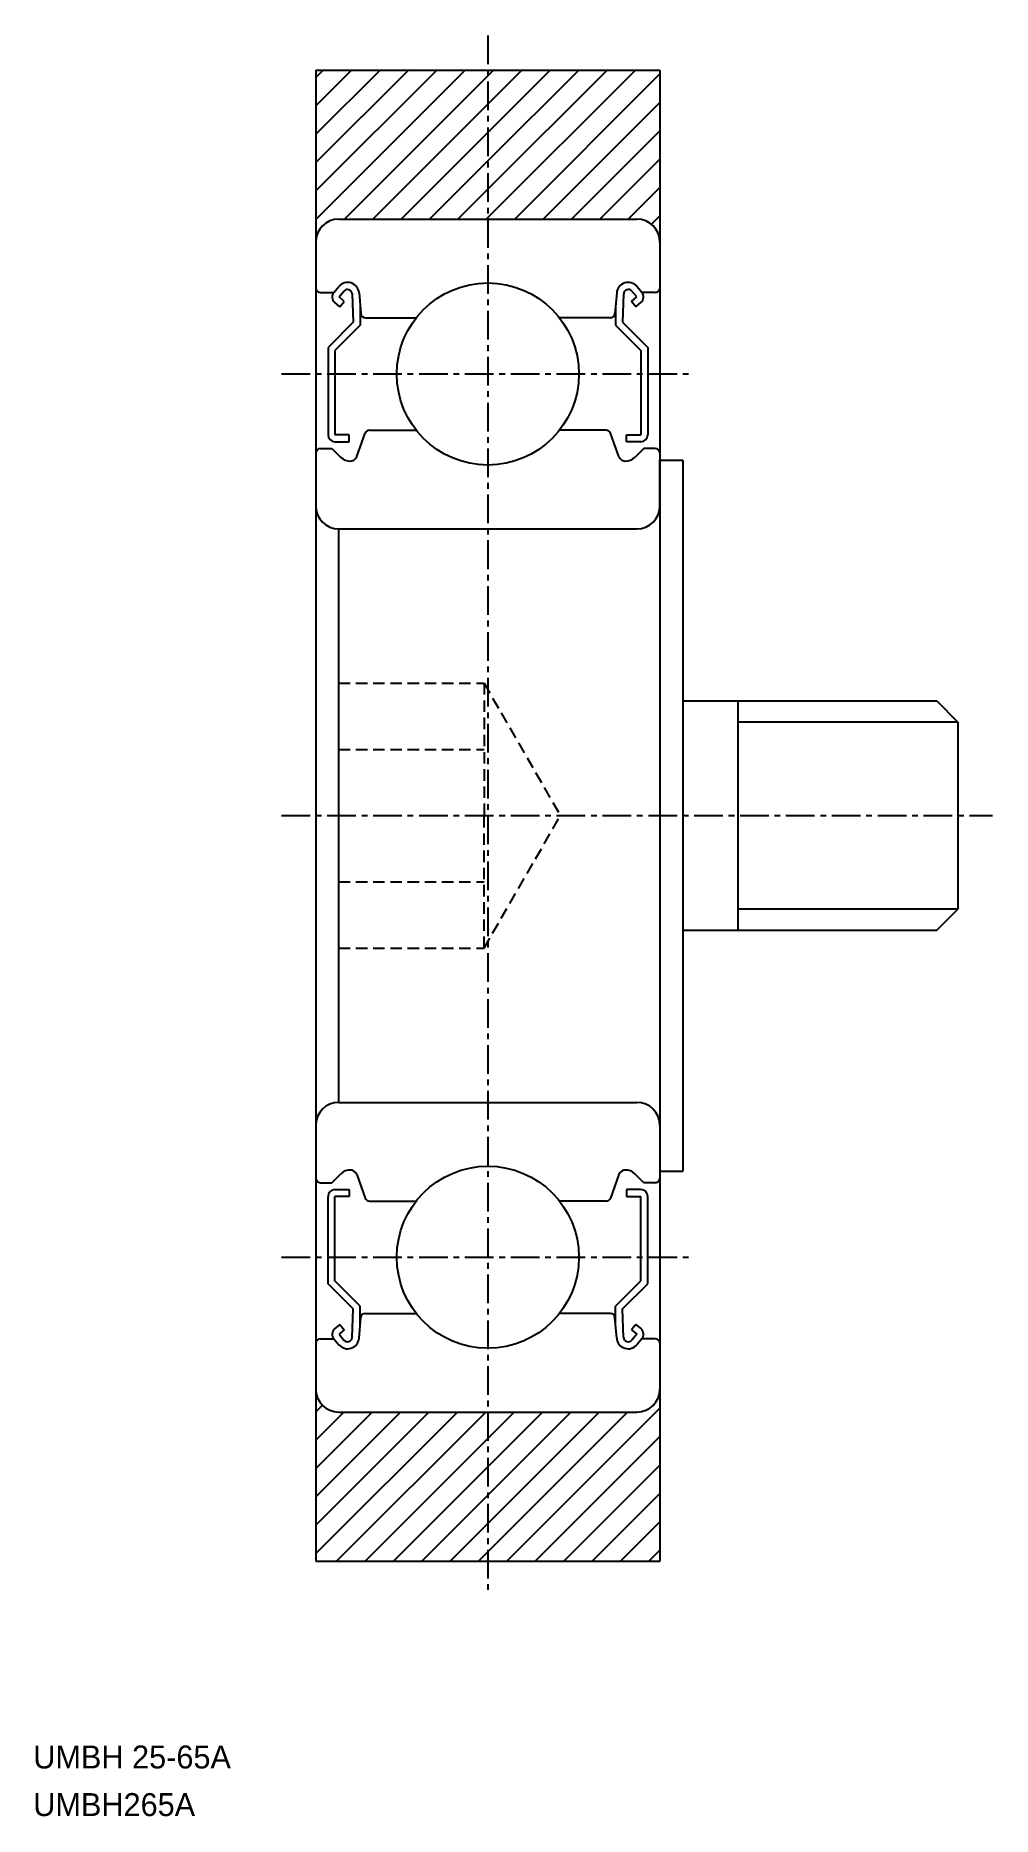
# Model space of a CAD drawing. Extents: x 31.8 to 73.6, y -15.6 to 62.
import ezdxf

# ---------------------------------------------------------------- set-up
doc = ezdxf.new("R2010")
doc.units = 0
doc.linetypes.add('CENTER', pattern=[2, 1.25, -0.25, 0.25, -0.25])
doc.linetypes.add('DASHED', pattern=[0.75, 0.5, -0.25])
doc.layers.get('0').update_dxf_attribs({"linetype": 'CONTINUOUS'})
doc.layers.add('CENTER', color=1, linetype='CENTER')

# ---------------------------------------------------------------- blocks, each defined once
blk = doc.blocks.new('*X2')
at = {"color": 0, "linetype": 'CONTINUOUS'}
for p, q in [((44.068, 53.968), (50.578, 60.478)), ((44.068, 55.205), (49.341, 60.478)), ((44.068, 56.443), (48.103, 60.478)), ((44.068, 57.68), (46.866, 60.478)), ((44.068, 58.917), (45.629, 60.478)), ((44.068, 60.155), (44.391, 60.478)), ((45.316, 53.978), (51.568, 60.23)), ((51.568, 54.043), (58.003, 60.478)), ((51.568, 55.281), (56.765, 60.478)), ((51.568, 56.518), (55.528, 60.478)), ((51.568, 57.755), (54.291, 60.478)), ((51.568, 58.993), (53.053, 60.478)), ((51.568, 60.23), (51.816, 60.478)), ((52.74, 53.978), (59.068, 60.306)), ((46.553, 53.978), (51.568, 58.993)), ((53.978, 53.978), (59.068, 59.068)), ((47.791, 53.978), (51.568, 57.755)), ((55.215, 53.978), (59.068, 57.831)), ((49.028, 53.978), (51.568, 56.518)), ((56.453, 53.978), (59.068, 56.593)), ((50.265, 53.978), (51.568, 55.281)), ((57.69, 53.978), (59.068, 55.356)), ((51.503, 53.978), (51.568, 54.043)), ((58.701, 53.752), (59.068, 54.118)), ((44.068, 1.995), (44.352, 2.28)), ((44.068, -4.192), (50.238, 1.978)), ((44.068, -2.954), (49, 1.978)), ((44.068, -1.717), (47.763, 1.978)), ((44.068, -0.479), (46.525, 1.978)), ((44.068, 0.758), (45.288, 1.978)), ((44.975, -4.522), (51.475, 1.978)), ((51.568, -4.116), (57.662, 1.978)), ((51.568, -2.879), (56.425, 1.978)), ((51.568, -1.642), (55.188, 1.978)), ((51.568, -0.404), (53.95, 1.978)), ((51.568, 0.833), (52.713, 1.978)), ((52.4, -4.522), (59.068, 2.146)), ((46.213, -4.522), (51.568, 0.833)), ((53.637, -4.522), (59.068, 0.909)), ((47.45, -4.522), (51.568, -0.404)), ((54.875, -4.522), (59.068, -0.329)), ((48.688, -4.522), (51.568, -1.642)), ((56.112, -4.522), (59.068, -1.566)), ((49.925, -4.522), (51.568, -2.879)), ((57.35, -4.522), (59.068, -2.804)), ((51.162, -4.522), (51.568, -4.116)), ((58.587, -4.522), (59.068, -4.041))]:
    blk.add_line(p, q, dxfattribs=at)

msp = doc.modelspace()

# ---------------------------------------------------------------- linework, layer by layer
at = {"color": 7, "linetype": 'CONTINUOUS'}
for p, q in [((44.068, 60.478), (44.068, -4.522)), ((44.068, 60.478), (59.068, 60.478)), ((59.068, 60.478), (59.068, -4.522)), ((45.068, 53.978), (58.068, 53.978)), ((44.268, 50.778), (44.848, 50.778)), ((44.848, 50.777), (45.069, 51.04)), ((45.078, 50.585), (45.294, 50.841)), ((45.307, 50.392), (45.078, 50.585)), ((45.647, 50.721), (45.698, 49.482)), ((45.95, 50.761), (46.028, 49.86)), ((57.187, 50.761), (57.108, 49.86)), ((57.49, 50.721), (57.438, 49.482)), ((57.829, 50.392), (58.058, 50.585)), ((58.058, 50.585), (57.843, 50.841)), ((58.288, 50.777), (58.067, 51.04)), ((58.868, 50.778), (58.288, 50.778)), ((45.114, 50.162), (44.885, 50.354)), ((45.114, 50.162), (45.307, 50.392)), ((45.998, 50.205), (45.998, 49.358)), ((57.138, 50.205), (57.138, 49.358)), ((58.022, 50.162), (57.829, 50.392)), ((58.022, 50.162), (58.252, 50.354)), ((45.698, 49.482), (44.598, 48.382)), ((45.998, 49.358), (44.898, 48.258)), ((46.227, 49.678), (48.446, 49.678)), ((56.909, 49.678), (54.69, 49.678)), ((55.55, 49.678), (55.55, 49.678)), ((56.479, 49.678), (56.479, 49.678)), ((57.138, 49.358), (58.238, 48.258)), ((57.438, 49.482), (58.538, 48.382)), ((44.598, 48.382), (44.598, 44.578)), ((44.898, 48.258), (44.898, 44.578)), ((58.238, 48.258), (58.238, 44.578)), ((58.538, 48.382), (58.538, 44.578)), ((45.518, 44.578), (44.898, 44.578)), ((44.898, 44.278), (45.518, 44.278)), ((45.518, 44.278), (45.518, 44.578)), ((45.85, 43.625), (46.221, 44.646)), ((46.409, 44.778), (48.446, 44.778)), ((56.727, 44.778), (54.69, 44.778)), ((57.286, 43.625), (56.915, 44.646)), ((57.618, 44.278), (57.618, 44.578)), ((57.618, 44.578), (58.238, 44.578)), ((58.238, 44.278), (57.618, 44.278)), ((44.268, 43.978), (44.768, 43.978)), ((44.768, 43.978), (45.142, 43.604)), ((58.368, 43.978), (57.994, 43.604)), ((58.868, 43.978), (58.368, 43.978)), ((59.068, 41.478), (59.068, 43.478)), ((59.068, 43.478), (60.068, 43.478)), ((60.068, 43.478), (60.068, 12.478)), ((45.068, 40.478), (58.068, 40.478)), ((45.068, 15.478), (45.068, 40.478)), ((45.668, 40.478), (57.468, 40.478)), ((60.068, 32.978), (71.148, 32.978)), ((62.468, 32.978), (62.468, 22.978)), ((71.148, 32.978), (72.068, 32.058)), ((72.068, 32.058), (72.068, 23.898)), ((71.148, 22.978), (72.068, 23.898)), ((60.068, 22.978), (71.148, 22.978)), ((45.068, 15.478), (58.068, 15.478)), ((59.068, 14.478), (59.068, 12.478)), ((59.068, 12.478), (60.068, 12.478)), ((44.268, 11.978), (44.768, 11.978)), ((44.768, 11.978), (45.142, 12.352)), ((44.898, 11.678), (45.518, 11.678)), ((45.518, 11.678), (45.518, 11.378)), ((45.85, 12.331), (46.221, 11.309)), ((57.286, 12.331), (56.915, 11.309)), ((57.618, 11.678), (57.618, 11.378)), ((58.238, 11.678), (57.618, 11.678)), ((58.368, 11.978), (57.994, 12.352)), ((58.868, 11.978), (58.368, 11.978)), ((44.598, 7.574), (44.598, 11.378)), ((45.518, 11.378), (44.898, 11.378)), ((44.898, 7.698), (44.898, 11.378)), ((46.409, 11.178), (48.446, 11.178)), ((56.727, 11.178), (54.69, 11.178)), ((57.618, 11.378), (58.238, 11.378)), ((58.238, 7.698), (58.238, 11.378)), ((58.538, 7.574), (58.538, 11.378)), ((45.698, 6.474), (44.598, 7.574)), ((45.998, 6.598), (44.898, 7.698)), ((57.138, 6.598), (58.238, 7.698)), ((57.438, 6.474), (58.538, 7.574)), ((45.647, 5.234), (45.698, 6.474)), ((45.998, 5.751), (45.998, 6.598)), ((46.227, 6.278), (48.446, 6.278)), ((56.909, 6.278), (54.69, 6.278)), ((57.138, 5.751), (57.138, 6.598)), ((57.49, 5.234), (57.438, 6.474)), ((45.114, 5.794), (44.885, 5.601)), ((45.307, 5.564), (45.078, 5.371)), ((45.114, 5.794), (45.307, 5.564)), ((45.95, 5.194), (46.028, 6.095)), ((57.187, 5.194), (57.108, 6.095)), ((58.022, 5.794), (57.829, 5.564)), ((57.829, 5.564), (58.058, 5.371)), ((58.022, 5.794), (58.252, 5.601)), ((44.268, 5.178), (44.848, 5.178)), ((44.848, 5.178), (45.069, 4.916)), ((45.078, 5.371), (45.294, 5.114)), ((58.058, 5.371), (57.843, 5.114)), ((58.288, 5.178), (58.067, 4.916)), ((58.868, 5.178), (58.288, 5.178)), ((45.068, 1.978), (58.068, 1.978)), ((44.068, -4.522), (59.068, -4.522))]:
    msp.add_line(p, q, dxfattribs=at)
at = {"color": 3, "linetype": 'DASHED'}
for p, q in [((45.068, 33.751), (51.402, 33.751)), ((51.402, 33.751), (51.402, 27.978)), ((51.402, 33.751), (54.735, 27.978)), ((45.068, 30.865), (51.402, 30.865)), ((51.402, 22.204), (51.402, 27.978)), ((51.402, 22.204), (54.735, 27.978)), ((45.068, 25.091), (51.402, 25.091)), ((45.068, 22.204), (51.402, 22.204))]:
    msp.add_line(p, q, dxfattribs=at)
at = {"color": 3, "linetype": 'CONTINUOUS'}
for p, q in [((72.068, 32.058), (62.468, 32.058)), ((72.068, 23.898), (62.468, 23.898))]:
    msp.add_line(p, q, dxfattribs=at)
at = {"color": 7, "linetype": 'CONTINUOUS'}
for centre in [(51.568, 47.228), (51.568, 8.728)]:
    msp.add_circle(centre, 3.969, dxfattribs=at)
for centre, radius, start, end in [((45.068, 52.978), 1, 90, 180), ((58.068, 52.978), 1, 0, 90), ((44.268, 50.978), 0.2, 180, 270), ((45.077, 50.584), 0.3, 139.90979, 229.99628), ((45.452, 50.718), 0.5, 4.98705, 139.90979), ((45.447, 50.713), 0.2, 2.37537, 139.99223), ((57.685, 50.718), 0.5, 40.09021, 175.01295), ((57.69, 50.713), 0.2, 40.00777, 177.62463), ((58.059, 50.584), 0.3, 310.00372, 40.09021), ((58.868, 50.978), 0.2, 270, 0), ((46.227, 49.878), 0.2, 184.98705, 270), ((56.909, 49.878), 0.2, 270, 355.01295), ((44.898, 44.578), 0.3, 180, 270), ((46.409, 44.578), 0.2, 90, 160.02987), ((56.727, 44.578), 0.2, 19.97013, 90), ((58.238, 44.578), 0.3, 270, 0), ((44.268, 43.778), 0.2, 90, 180), ((45.566, 44.028), 0.6, 225, 272.80484), ((45.568, 43.728), 0.3, 265.5374, 340.02987), ((57.568, 43.728), 0.3, 199.97013, 274.4626), ((57.57, 44.028), 0.6, 267.19516, 315), ((58.868, 43.778), 0.2, 0, 90), ((45.068, 41.478), 1, 180, 270), ((58.068, 41.478), 1, 270, 0), ((45.068, 14.478), 1, 90, 180), ((58.068, 14.478), 1, 0, 90), ((45.566, 11.928), 0.6, 87.19516, 135), ((45.568, 12.228), 0.3, 19.97013, 94.4626), ((57.568, 12.228), 0.3, 85.5374, 160.02987), ((57.57, 11.928), 0.6, 45, 92.80484), ((44.268, 12.178), 0.2, 180, 270), ((44.898, 11.378), 0.3, 90, 180), ((58.238, 11.378), 0.3, 0, 90), ((58.868, 12.178), 0.2, 270, 0), ((46.409, 11.378), 0.2, 199.97013, 270), ((56.727, 11.378), 0.2, 270, 340.02987), ((46.227, 6.078), 0.2, 90, 175.01295), ((56.909, 6.078), 0.2, 4.98705, 90), ((45.077, 5.371), 0.3, 130.00372, 220.09021), ((58.059, 5.371), 0.3, 319.90979, 49.99628), ((44.268, 4.978), 0.2, 90, 180), ((45.452, 5.238), 0.5, 220.09021, 355.01295), ((45.447, 5.243), 0.2, 220.00777, 357.62463), ((57.685, 5.238), 0.5, 184.98705, 319.90979), ((57.69, 5.243), 0.2, 182.37537, 319.99223), ((58.868, 4.978), 0.2, 0, 90), ((45.068, 2.978), 1, 180, 270), ((58.068, 2.978), 1, 270, 0)]:
    msp.add_arc(centre, radius, start, end, dxfattribs=at)
at = {"layer": 'CENTER', "color": 1, "linetype": 'CENTER'}
for p, q in [((51.568, 61.978), (51.568, -6.022)), ((42.568, 47.228), (60.568, 47.228)), ((42.568, 8.728), (60.568, 8.728))]:
    msp.add_line(p, q, dxfattribs=at)
at = {"layer": 'CENTER'}
msp.add_line((42.568, 27.978), (73.568, 27.978), dxfattribs=at)

# ---------------------------------------------------------------- block references
at = {"color": 3, "linetype": 'CONTINUOUS'}
msp.add_blockref('*X2', (0, 0), dxfattribs=at)

# ---------------------------------------------------------------- texts
at = {"color": 7, "linetype": 'CONTINUOUS'}
for s, p in [('UMBH 25-65A', (31.745, -13.555)), ('UMBH265A', (31.745, -15.63))]:
    msp.add_text(s, height=1, dxfattribs=at).set_placement(p)

doc.saveas('drawing.dxf')
